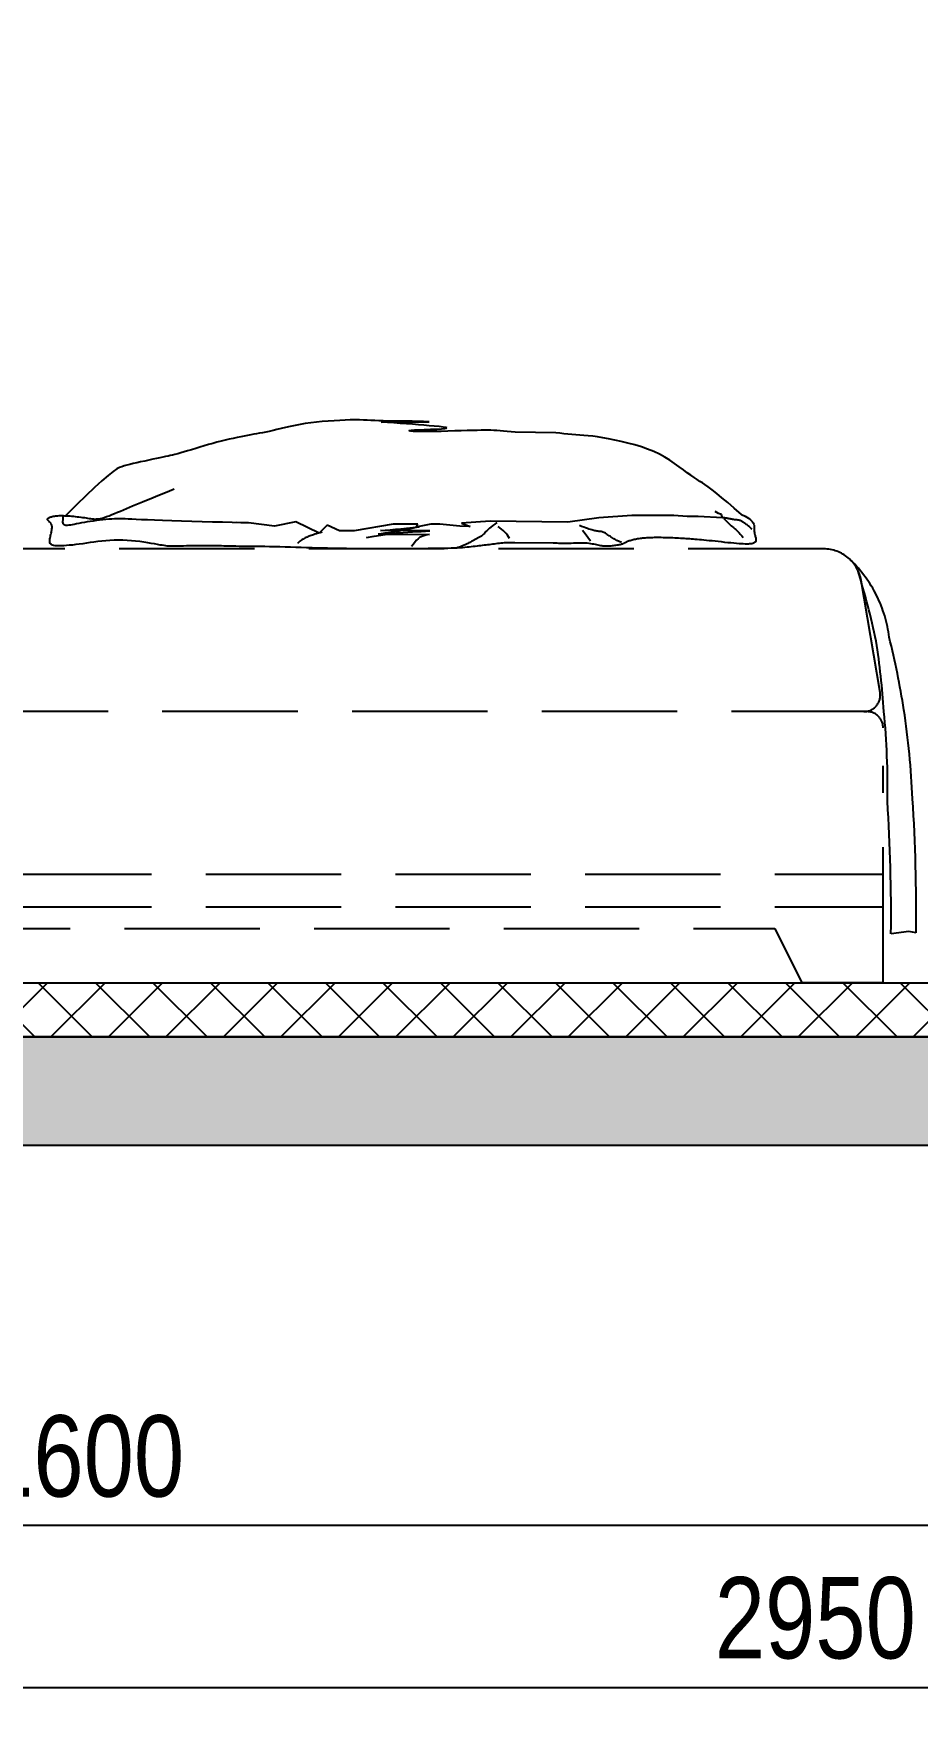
# Model space of a CAD drawing. Extents: x 468514 to 728049, y -74127 to 69080.
# Drawn here: x 694785 to 695601, y -71207 to -69652 of the extents above; entities that cross this region are included whole.
import ezdxf

# ---------------------------------------------------------------- set-up
doc = ezdxf.new("R2010")
doc.units = 0
doc.header["$LTSCALE"] = 500
doc.header["$MEASUREMENT"] = 0
doc.linetypes.add('DASH', pattern=[0.35, 0.25, -0.1])
doc.layers.get('Defpoints').update_dxf_attribs({"color": 229})
for name, color, linetype in [('E 立面墙体', 245, 'Continuous'), ('E 立面家具、洁具', 153, 'Continuous'), ('E 立面标注尺寸', 9, 'Continuous'), ('E 立面装饰完成线', 225, 'Continuous')]:
    doc.layers.add(name, color=color, linetype=linetype)
doc.styles.add('PDC DIM', font='PMingLiU-ExtB.ttf', dxfattribs={"width": 0.85})
doc.dimstyles.new('PDC-A2', dxfattribs={"dimscale": 0, "dimtxt": 2.5, "dimasz": 1, "dimexe": 1, "dimexo": 1, "dimgap": 0.7, "dimtad": 1, "dimdec": 0, "dimtxsty": 'PDC DIM', "dimblk": 'ARCHTICK', "dimcen": 1, "dimdle": 1, "dimclrd": 8, "dimclre": 8, "dimclrt": 9, "dimadec": 0, "dimazin": 0, "dimtfac": 1, "dimtdec": 0, "dimtix": 1, "dimtmove": 2, "dimatfit": 3, "dimldrblk": 'PDC A2 T R', "dimfxl": 10, "dimfxlon": 1, "dimarcsym": 0})

# ---------------------------------------------------------------- blocks, each defined once
blk = doc.blocks.new('1500 2')
at = {"linetype": 'DASH', "lineweight": -2}
for p, q in [((690429.9, -70021.3, 0), (690427, -70021.9, 0)), ((690432.7, -70020.8, 0), (690429.9, -70021.3, 0)), ((690435.3, -70020.4, 0), (690432.7, -70020.8, 0)), ((690437.9, -70019.9, 0), (690435.3, -70020.4, 0)), ((690440.7, -70019.4, 0), (690437.9, -70019.9, 0)), ((690443.8, -70018.8, 0), (690440.7, -70019.4, 0)), ((690447, -70018.1, 0), (690443.8, -70018.8, 0)), ((690450.5, -70017.3, 0), (690447, -70018.1, 0)), ((690454.1, -70016.5, 0), (690450.5, -70017.3, 0)), ((690458, -70015.5, 0), (690454.1, -70016.5, 0)), ((690462.1, -70014.5, 0), (690458, -70015.5, 0)), ((690466.4, -70013.5, 0), (690462.1, -70014.5, 0)), ((690470.8, -70012.6, 0), (690466.4, -70013.5, 0)), ((690475.5, -70011.8, 0), (690470.8, -70012.6, 0)), ((690480.3, -70011, 0), (690475.5, -70011.8, 0)), ((690485.3, -70010.3, 0), (690480.3, -70011, 0)), ((690490.5, -70009.7, 0), (690485.3, -70010.3, 0)), ((690495.9, -70009.1, 0), (690490.5, -70009.7, 0)), ((690501.4, -70008.7, 0), (690495.9, -70009.1, 0)), ((690506.9, -70008.3, 0), (690501.4, -70008.7, 0)), ((690512.2, -70008, 0), (690506.9, -70008.3, 0)), ((690517.1, -70007.8, 0), (690512.2, -70008, 0)), ((690521.7, -70007.6, 0), (690517.1, -70007.8, 0)), ((690526.1, -70007.6, 0), (690521.7, -70007.6, 0)), ((690530.2, -70007.6, 0), (690526.1, -70007.6, 0)), ((690534, -70007.7, 0), (690530.2, -70007.6, 0)), ((690537.4, -70007.8, 0), (690534, -70007.7, 0)), ((690540.9, -70008, 0), (690537.4, -70007.8, 0)), ((690544.5, -70008.2, 0), (690540.9, -70008, 0)), ((690548.2, -70008.4, 0), (690544.5, -70008.2, 0)), ((690552.1, -70008.5, 0), (690548.2, -70008.4, 0)), ((690550.2, -70009.6, 0), (690594.6, -70009.3, 0)), ((690556, -70010, 0), (690550.2, -70009.6, 0)), ((690556.2, -70008.6, 0), (690552.1, -70008.5, 0)), ((690562, -70010.4, 0), (690556, -70010, 0)), ((690560.4, -70008.6, 0), (690556.2, -70008.6, 0)), ((690564.7, -70008.7, 0), (690560.4, -70008.6, 0)), ((690567.9, -70010.8, 0), (690562, -70010.4, 0)), ((690569.3, -70008.7, 0), (690564.7, -70008.7, 0)), ((690573.7, -70011.2, 0), (690567.9, -70010.8, 0)), ((690574, -70008.7, 0), (690569.3, -70008.7, 0)), ((690579.2, -70011.6, 0), (690573.7, -70011.2, 0)), ((690578.8, -70008.8, 0), (690574, -70008.7, 0)), ((690575.9, -70017.5, 0), (690576.6, -70017.3, 0)), ((690576.2, -70017.7, 0), (690575.9, -70017.5, 0)), ((690577.5, -70017.9, 0), (690576.2, -70017.7, 0)), ((690576.6, -70017.3, 0), (690578.3, -70017, 0)), ((690579.7, -70018.1, 0), (690577.5, -70017.9, 0)), ((690578.3, -70017, 0), (690581.1, -70016.8, 0)), ((690583.9, -70008.9, 0), (690578.8, -70008.8, 0)), ((690584.6, -70012, 0), (690579.2, -70011.6, 0)), ((690582.5, -70018.2, 0), (690579.7, -70018.1, 0)), ((690581.1, -70016.8, 0), (690584.9, -70016.6, 0)), ((690585.9, -70018.3, 0), (690582.5, -70018.2, 0)), ((690589.2, -70009.1, 0), (690583.9, -70008.9, 0)), ((690589.7, -70012.4, 0), (690584.6, -70012, 0)), ((690584.9, -70016.6, 0), (690589.8, -70016.4, 0)), ((690589.9, -70018.3, 0), (690585.9, -70018.3, 0)), ((690594.6, -70009.3, 0), (690589.2, -70009.1, 0)), ((690594.6, -70012.9, 0), (690589.7, -70012.4, 0)), ((690589.8, -70016.4, 0), (690595.7, -70016.2, 0)), ((690594.5, -70018.3, 0), (690589.9, -70018.3, 0)), ((690599.7, -70018.2, 0), (690594.5, -70018.3, 0)), ((690599.3, -70013.3, 0), (690594.6, -70012.9, 0)), ((690595.7, -70016.2, 0), (690601.5, -70016, 0)), ((690603.8, -70013.7, 0), (690599.3, -70013.3, 0)), ((690605.5, -70018.1, 0), (690599.7, -70018.2, 0)), ((690601.5, -70016, 0), (690605.9, -70015.7, 0)), ((690607.6, -70014.1, 0), (690603.8, -70013.7, 0)), ((690611.9, -70017.9, 0), (690605.5, -70018.1, 0)), ((690605.9, -70015.7, 0), (690608.9, -70015.5, 0)), ((690609.9, -70014.5, 0), (690607.6, -70014.1, 0)), ((690608.9, -70015.5, 0), (690610.6, -70015.2, 0)), ((690610.9, -70014.8, 0), (690609.9, -70014.5, 0)), ((690610.6, -70015.2, 0), (690610.9, -70014.8, 0)), ((690618.3, -70017.7, 0), (690611.9, -70017.9, 0)), ((690624.2, -70017.5, 0), (690618.3, -70017.7, 0)), ((690629.6, -70017.4, 0), (690624.2, -70017.5, 0)), ((690634.5, -70017.3, 0), (690629.6, -70017.4, 0)), ((690638.8, -70017.2, 0), (690634.5, -70017.3, 0)), ((690642.6, -70017.1, 0), (690638.8, -70017.2, 0)), ((690645.9, -70017.1, 0), (690642.6, -70017.1, 0)), ((690648.7, -70017, 0), (690645.9, -70017.1, 0)), ((690651.3, -70017.1, 0), (690648.7, -70017, 0)), ((690654.1, -70017.2, 0), (690651.3, -70017.1, 0)), ((690657, -70017.3, 0), (690654.1, -70017.2, 0)), ((690660, -70017.5, 0), (690657, -70017.3, 0)), ((690663.2, -70017.8, 0), (690660, -70017.5, 0)), ((690666.6, -70018.1, 0), (690663.2, -70017.8, 0)), ((690670.2, -70018.5, 0), (690666.6, -70018.1, 0)), ((690673.9, -70019, 0), (690670.2, -70018.5, 0)), ((690711.3, -70019.4, 0), (690673.9, -70019, 0)), ((690715.1, -70019.9, 0), (690711.3, -70019.4, 0)), ((690718.8, -70020.3, 0), (690715.1, -70019.9, 0)), ((690722.5, -70020.7, 0), (690718.8, -70020.3, 0)), ((690726.3, -70021, 0), (690722.5, -70020.7, 0)), ((690730, -70021.3, 0), (690726.3, -70021, 0)), ((690733.7, -70021.6, 0), (690730, -70021.3, 0)), ((690737.3, -70021.8, 0), (690733.7, -70021.6, 0)), ((690368.4, -70037.1, 0), (690365.4, -70038, 0)), ((690371.7, -70036.1, 0), (690368.4, -70037.1, 0)), ((690375.3, -70035, 0), (690371.7, -70036.1, 0)), ((690379.2, -70033.8, 0), (690375.3, -70035, 0)), ((690383.1, -70032.6, 0), (690379.2, -70033.8, 0)), ((690387.1, -70031.4, 0), (690383.1, -70032.6, 0)), ((690391, -70030.3, 0), (690387.1, -70031.4, 0)), ((690394.9, -70029.2, 0), (690391, -70030.3, 0)), ((690398.7, -70028.2, 0), (690394.9, -70029.2, 0)), ((690402.6, -70027.2, 0), (690398.7, -70028.2, 0)), ((690406.4, -70026.3, 0), (690402.6, -70027.2, 0)), ((690410.2, -70025.4, 0), (690406.4, -70026.3, 0)), ((690413.9, -70024.6, 0), (690410.2, -70025.4, 0)), ((690417.4, -70023.8, 0), (690413.9, -70024.6, 0)), ((690420.8, -70023.1, 0), (690417.4, -70023.8, 0)), ((690424, -70022.5, 0), (690420.8, -70023.1, 0)), ((690427, -70021.9, 0), (690424, -70022.5, 0)), ((690741.2, -70022.2, 0), (690737.3, -70021.8, 0)), ((690745.4, -70022.6, 0), (690741.2, -70022.2, 0)), ((690749.9, -70023.3, 0), (690745.4, -70022.6, 0)), ((690754.8, -70024.1, 0), (690749.9, -70023.3, 0)), ((690760.1, -70025.1, 0), (690754.8, -70024.1, 0)), ((690765.7, -70026.2, 0), (690760.1, -70025.1, 0)), ((690771.6, -70027.5, 0), (690765.7, -70026.2, 0)), ((690777.9, -70028.9, 0), (690771.6, -70027.5, 0)), ((690784.3, -70030.6, 0), (690777.9, -70028.9, 0)), ((690790.4, -70032.4, 0), (690784.3, -70030.6, 0)), ((690796.1, -70034.5, 0), (690790.4, -70032.4, 0)), ((690801.7, -70036.7, 0), (690796.1, -70034.5, 0)), ((690806.9, -70039.2, 0), (690801.7, -70036.7, 0)), ((690306.4, -70052.6, 0), (690302.9, -70055.1, 0)), ((690308.8, -70051.4, 0), (690306.4, -70052.6, 0)), ((690310.9, -70050.7, 0), (690308.8, -70051.4, 0)), ((690313.1, -70050, 0), (690310.9, -70050.7, 0)), ((690315.7, -70049.4, 0), (690313.1, -70050, 0)), ((690318.5, -70048.6, 0), (690315.7, -70049.4, 0)), ((690321.5, -70047.9, 0), (690318.5, -70048.6, 0)), ((690324.9, -70047.1, 0), (690321.5, -70047.9, 0)), ((690328.4, -70046.3, 0), (690324.9, -70047.1, 0)), ((690332.3, -70045.5, 0), (690328.4, -70046.3, 0)), ((690336.1, -70044.7, 0), (690332.3, -70045.5, 0)), ((690339.7, -70043.9, 0), (690336.1, -70044.7, 0)), ((690343, -70043.2, 0), (690339.7, -70043.9, 0)), ((690346.1, -70042.6, 0), (690343, -70043.2, 0)), ((690348.9, -70042, 0), (690346.1, -70042.6, 0)), ((690351.4, -70041.4, 0), (690348.9, -70042, 0)), ((690353.7, -70040.9, 0), (690351.4, -70041.4, 0)), ((690355.7, -70040.5, 0), (690353.7, -70040.9, 0)), ((690357.7, -70040, 0), (690355.7, -70040.5, 0)), ((690360, -70039.4, 0), (690357.7, -70040, 0)), ((690362.6, -70038.8, 0), (690360, -70039.4, 0)), ((690365.4, -70038, 0), (690362.6, -70038.8, 0)), ((690811.9, -70041.9, 0), (690806.9, -70039.2, 0)), ((690816.6, -70044.8, 0), (690811.9, -70041.9, 0)), ((690821, -70047.8, 0), (690816.6, -70044.8, 0)), ((690825.2, -70050.9, 0), (690821, -70047.8, 0)), ((690829.1, -70053.7, 0), (690825.2, -70050.9, 0)), ((690292.6, -70063.7, 0), (690285.9, -70069.9, 0)), ((690298.3, -70058.8, 0), (690292.6, -70063.7, 0)), ((690302.9, -70055.1, 0), (690298.3, -70058.8, 0)), ((690832.7, -70056.3, 0), (690829.1, -70053.7, 0)), ((690836, -70058.6, 0), (690832.7, -70056.3, 0)), ((690839, -70060.7, 0), (690836, -70058.6, 0)), ((690841.8, -70062.6, 0), (690839, -70060.7, 0)), ((690844.3, -70064.2, 0), (690841.8, -70062.6, 0)), ((690846.6, -70065.6, 0), (690844.3, -70064.2, 0)), ((690849, -70067.1, 0), (690846.6, -70065.6, 0)), ((690852, -70069.3, 0), (690849, -70067.1, 0)), ((690278, -70077.4, 0), (690269.1, -70086, 0)), ((690285.9, -70069.9, 0), (690278, -70077.4, 0)), ((690326.9, -70084.3), (690330.2, -70083)), ((690330.2, -70083), (690333.8, -70081.5)), ((690333.8, -70081.5), (690337.7, -70079.9)), ((690337.7, -70079.9), (690342.2, -70078.1)), ((690342.2, -70078.1), (690347.2, -70076.1)), ((690347.2, -70076.1), (690352.8, -70073.8)), ((690352.8, -70073.8), (690359.2, -70071.2)), ((690855.6, -70072, 0), (690852, -70069.3, 0)), ((690859.8, -70075.4, 0), (690855.6, -70072, 0)), ((690864.6, -70079.3, 0), (690859.8, -70075.4, 0)), ((690870, -70083.8, 0), (690864.6, -70079.3, 0)), ((690876, -70088.9, 0), (690870, -70083.8, 0)), ((690242.5, -70099), (690242.6, -70098.7)), ((690242.5, -70099.4), (690242.5, -70099)), ((690242.6, -70099.7), (690242.5, -70099.4)), ((690242.6, -70098.7), (690242.8, -70098.4)), ((690242.8, -70098.4), (690243.2, -70098.1)), ((690243.2, -70098.1), (690243.6, -70097.8)), ((690243.6, -70097.8), (690244.1, -70097.5)), ((690244.1, -70097.5), (690244.7, -70097.3)), ((690244.7, -70097.3), (690245.4, -70097)), ((690245.4, -70097), (690246.1, -70096.8)), ((690246.1, -70096.8), (690246.9, -70096.6)), ((690246.9, -70096.6), (690247.8, -70096.4)), ((690247.8, -70096.4), (690248.8, -70096.2)), ((690248.8, -70096.2), (690249.8, -70096.1)), ((690249.8, -70096.1), (690250.8, -70095.9)), ((690250.8, -70095.9), (690251.9, -70095.9)), ((690251.9, -70095.9), (690253.1, -70095.8)), ((690253.1, -70095.8), (690254.3, -70095.8)), ((690254.3, -70095.8), (690255.6, -70095.8)), ((690255.6, -70095.8), (690256.9, -70095.8)), ((690256.8, -70098.6, 0), (690256.9, -70097.3, 0)), ((690256.8, -70099.8, 0), (690256.8, -70098.6, 0)), ((690256.9, -70097.3, 0), (690256.9, -70095.8, 0)), ((690256.9, -70095.8), (690258.3, -70095.9)), ((690258.3, -70095.9), (690259.8, -70095.9)), ((690269.1, -70086, 0), (690259.1, -70095.9, 0)), ((690259.8, -70095.9), (690261.3, -70096)), ((690261.3, -70096), (690263, -70096.1)), ((690263, -70096.1), (690264.6, -70096.3)), ((690264.6, -70096.3), (690266.3, -70096.4)), ((690266.3, -70096.4), (690268.1, -70096.6)), ((690268.1, -70096.6), (690269.8, -70096.8)), ((690269.8, -70096.8), (690271.5, -70097)), ((690271.5, -70097), (690273.2, -70097.2)), ((690273.2, -70097.2), (690274.9, -70097.4)), ((690274.9, -70097.4), (690276.5, -70097.6)), ((690276.5, -70097.6), (690278, -70097.9)), ((690278, -70097.9), (690279.5, -70098.1)), ((690279.5, -70098.1), (690280.8, -70098.4)), ((690280.8, -70098.4), (690282.2, -70098.6)), ((690282.2, -70098.6), (690283.5, -70098.8)), ((690283.5, -70098.8), (690284.8, -70098.9)), ((690284.8, -70098.9), (690286.2, -70099)), ((690286.2, -70099), (690287.7, -70098.9)), ((690287.7, -70098.9), (690289.3, -70098.8)), ((690289.3, -70098.8), (690291, -70098.5)), ((690291, -70098.5), (690292.8, -70098.1)), ((690292.8, -70098.1), (690294.8, -70097.5)), ((690294.8, -70097.5), (690297, -70096.7)), ((690299, -70099.2, 0), (690296.3, -70099.4, 0)), ((690297, -70096.7), (690299.4, -70095.9)), ((690301.7, -70099, 0), (690299, -70099.2, 0)), ((690299.4, -70095.9), (690301.8, -70094.9)), ((690304.2, -70098.9, 0), (690301.7, -70099, 0)), ((690301.8, -70094.9), (690304.4, -70093.9)), ((690306.6, -70098.8, 0), (690304.2, -70098.9, 0)), ((690304.4, -70093.9), (690307.1, -70092.7)), ((690308.9, -70098.8, 0), (690306.6, -70098.8, 0)), ((690307.1, -70092.7), (690309.8, -70091.6)), ((690311.4, -70098.8, 0), (690308.9, -70098.8, 0)), ((690309.8, -70091.6), (690312.6, -70090.4)), ((690314, -70098.9, 0), (690311.4, -70098.8, 0)), ((690312.6, -70090.4), (690315.4, -70089.2)), ((690317, -70099, 0), (690314, -70098.9, 0)), ((690315.4, -70089.2), (690318.2, -70087.9)), ((690320.4, -70099.2, 0), (690317, -70099, 0)), ((690318.2, -70087.9), (690321, -70086.8)), ((690324.4, -70099.4, 0), (690320.4, -70099.2, 0)), ((690321, -70086.8), (690323.9, -70085.6)), ((690323.9, -70085.6), (690326.9, -70084.3)), ((690329.2, -70099.6, 0), (690324.4, -70099.4, 0)), ((690751, -70097.7), (690722.4, -70101.8)), ((690781.6, -70095.7), (690751, -70097.7)), ((690802, -70095.7), (690781.6, -70095.7)), ((690820.4, -70095.7), (690802, -70095.7)), ((690832.6, -70096.7), (690820.4, -70095.7)), ((690842.8, -70096.7), (690832.6, -70096.7)), ((690865.3, -70097.7), (690842.8, -70096.7)), ((690861.4, -70094), (690858.5, -70091.9)), ((690864.3, -70094.8), (690861.4, -70094)), ((690865.3, -70097.7), (690864.3, -70094.8)), ((690866.1, -70097.8, 0), (690865.3, -70097.7, 0)), ((690867, -70097.9, 0), (690866.1, -70097.8, 0)), ((690866.3, -70098.4, 0), (690868, -70100.1, 0)), ((690867.7, -70098, 0), (690867, -70097.9, 0)), ((690868.5, -70098.1, 0), (690867.7, -70098, 0)), ((690869.1, -70098.2, 0), (690868.5, -70098.1, 0)), ((690869.8, -70098.4, 0), (690869.1, -70098.2, 0)), ((690870.4, -70098.5, 0), (690869.8, -70098.4, 0)), ((690871, -70098.7, 0), (690870.4, -70098.5, 0)), ((690871.6, -70098.8, 0), (690871, -70098.7, 0)), ((690872.2, -70098.9, 0), (690871.6, -70098.8, 0)), ((690872.9, -70099.1, 0), (690872.2, -70098.9, 0)), ((690873.7, -70099.2, 0), (690872.9, -70099.1, 0)), ((690874.5, -70099.3, 0), (690873.7, -70099.2, 0)), ((690875.4, -70099.5, 0), (690874.5, -70099.3, 0)), ((690882.7, -70094.7, 0), (690876, -70088.9, 0)), ((690882.7, -70094.7), (690886.2, -70096.4)), ((690886.2, -70096.4), (690889, -70098.1)), ((690889, -70098.1), (690891, -70099.7)), ((690242.8, -70100), (690242.6, -70099.7)), ((690243, -70100.3), (690242.8, -70100)), ((690243.3, -70100.6), (690243, -70100.3)), ((690243.6, -70100.9), (690243.3, -70100.6)), ((690244, -70101.3), (690243.6, -70100.9)), ((690244.3, -70101.6), (690244, -70101.3)), ((690244.7, -70102), (690244.3, -70101.6)), ((690245, -70102.3), (690244.7, -70102)), ((690245.4, -70102.7), (690245, -70102.3)), ((690245.1, -70115.2), (690245.3, -70114.2)), ((690245.3, -70114.2), (690245.6, -70113.1)), ((690245.7, -70103.1), (690245.4, -70102.7)), ((690245.6, -70113.1), (690245.8, -70112.1)), ((690246, -70103.6), (690245.7, -70103.1)), ((690245.8, -70112.1), (690246.1, -70111)), ((690246.2, -70104), (690246, -70103.6)), ((690246.1, -70111), (690246.3, -70110)), ((690246.4, -70104.6), (690246.2, -70104)), ((690246.3, -70110), (690246.5, -70109)), ((690246.6, -70105.1), (690246.4, -70104.6)), ((690246.5, -70109), (690246.6, -70108.1)), ((690246.7, -70105.8), (690246.6, -70105.1)), ((690246.6, -70108.1), (690246.7, -70107.2)), ((690246.7, -70106.5), (690246.7, -70105.8)), ((690246.7, -70107.2), (690246.7, -70106.5)), ((690256.7, -70100.9, 0), (690256.8, -70099.8, 0)), ((690256.7, -70101.9, 0), (690256.7, -70100.9, 0)), ((690256.8, -70102.7, 0), (690256.7, -70101.9, 0)), ((690257, -70103.4, 0), (690256.8, -70102.7, 0)), ((690257.4, -70104, 0), (690257, -70103.4, 0)), ((690257.9, -70104.4, 0), (690257.4, -70104, 0)), ((690258.6, -70104.7, 0), (690257.9, -70104.4, 0)), ((690259.5, -70104.8, 0), (690258.6, -70104.7, 0)), ((690260.7, -70104.8, 0), (690259.5, -70104.8, 0)), ((690262, -70104.7, 0), (690260.7, -70104.8, 0)), ((690263.6, -70104.5, 0), (690262, -70104.7, 0)), ((690265.3, -70104.2, 0), (690263.6, -70104.5, 0)), ((690267.2, -70103.9, 0), (690265.3, -70104.2, 0)), ((690269.3, -70103.5, 0), (690267.2, -70103.9, 0)), ((690271.5, -70103, 0), (690269.3, -70103.5, 0)), ((690273.9, -70102.6, 0), (690271.5, -70103, 0)), ((690276.5, -70102.1, 0), (690273.9, -70102.6, 0)), ((690279.1, -70101.6, 0), (690276.5, -70102.1, 0)), ((690281.9, -70101.2, 0), (690279.1, -70101.6, 0)), ((690284.7, -70100.8, 0), (690281.9, -70101.2, 0)), ((690287.6, -70100.4, 0), (690284.7, -70100.8, 0)), ((690290.5, -70100, 0), (690287.6, -70100.4, 0)), ((690293.4, -70099.7, 0), (690290.5, -70100, 0)), ((690296.3, -70099.4, 0), (690293.4, -70099.7, 0)), ((690334.7, -70099.8, 0), (690329.2, -70099.6, 0)), ((690341.2, -70100.1, 0), (690334.7, -70099.8, 0)), ((690348.7, -70100.3, 0), (690341.2, -70100.1, 0)), ((690357.1, -70100.6, 0), (690348.7, -70100.3, 0)), ((690366.1, -70100.9, 0), (690357.1, -70100.6, 0)), ((690375.5, -70101.1, 0), (690366.1, -70100.9, 0)), ((690385.1, -70101.4, 0), (690375.5, -70101.1, 0)), ((690394.6, -70101.7, 0), (690385.1, -70101.4, 0)), ((690403.9, -70101.9, 0), (690394.6, -70101.7, 0)), ((690412.7, -70102.2, 0), (690403.9, -70101.9, 0)), ((690420.8, -70102.4, 0), (690412.7, -70102.2, 0)), ((690428, -70102.6), (690417, -70102.3)), ((690428, -70102.6, 0), (690420.8, -70102.4, 0)), ((690452, -70105.6), (690428, -70102.6)), ((690471.6, -70101.5), (690452, -70105.6)), ((690493, -70111.9), (690471.6, -70101.5)), ((690483.9, -70114.9, 0), (690482.9, -70115.2, 0)), ((690484.8, -70114.5, 0), (690483.9, -70114.9, 0)), ((690485.8, -70114.1, 0), (690484.8, -70114.5, 0)), ((690486.8, -70113.8, 0), (690485.8, -70114.1, 0)), ((690488, -70113.4, 0), (690486.8, -70113.8, 0)), ((690489.2, -70113, 0), (690488, -70113.4, 0)), ((690490.6, -70112.6, 0), (690489.2, -70113, 0)), ((690492.2, -70112.1, 0), (690490.6, -70112.6, 0)), ((690493.9, -70111.6, 0), (690492.2, -70112.1, 0)), ((690500.5, -70104.6), (690493, -70111.9)), ((690495.9, -70111, 0), (690493.9, -70111.6, 0)), ((690511.9, -70109.8), (690500.5, -70104.6)), ((690525.3, -70109.8), (690511.9, -70109.8)), ((690561.5, -70103.6), (690525.3, -70109.8)), ((690536.6, -70116.1, 0), (690543.7, -70114.8, 0)), ((690543.7, -70114.8, 0), (690550.1, -70113.8, 0)), ((690550.4, -70112.5, 0), (690547.5, -70112.9, 0)), ((690547.5, -70112.9, 0), (690594.9, -70113.2, 0)), ((690549.6, -70109.5, 0), (690554.1, -70109.2, 0)), ((690595.3, -70109.8, 0), (690549.6, -70109.5, 0)), ((690550.1, -70113.8, 0), (690555.9, -70113, 0)), ((690553.7, -70112.1, 0), (690550.4, -70112.5, 0)), ((690557.2, -70111.6, 0), (690553.7, -70112.1, 0)), ((690554.1, -70109.2, 0), (690558.7, -70108.8, 0)), ((690555.9, -70113, 0), (690561.2, -70112.3, 0)), ((690561.1, -70111.1, 0), (690557.2, -70111.6, 0)), ((690558.7, -70108.8, 0), (690563.5, -70108.4, 0)), ((690565.3, -70110.4, 0), (690561.1, -70111.1, 0)), ((690561.2, -70112.3, 0), (690566.1, -70111.8, 0)), ((690572.8, -70103.6), (690561.5, -70103.6)), ((690563.5, -70108.4, 0), (690568.5, -70108, 0)), ((690569.8, -70109.6, 0), (690565.3, -70110.4, 0)), ((690566.1, -70111.8, 0), (690570.7, -70111.3, 0)), ((690568.5, -70108, 0), (690573.8, -70107.4, 0)), ((690574.7, -70108.6, 0), (690569.8, -70109.6, 0)), ((690570.7, -70111.3, 0), (690575, -70111, 0)), ((690584.2, -70103.6), (690572.8, -70103.6)), ((690573.8, -70107.4, 0), (690579.4, -70106.8, 0)), ((690579.8, -70107.5, 0), (690574.7, -70108.6, 0)), ((690575, -70111, 0), (690579.1, -70110.7, 0)), ((690579.1, -70110.7, 0), (690583.1, -70110.5, 0)), ((690579.4, -70106.8, 0), (690585.3, -70106.1, 0)), ((690585.3, -70106.1, 0), (690579.8, -70107.5, 0)), ((690596.1, -70103.6), (690582.3, -70106.5)), ((690582.3, -70106.5), (690584.2, -70103.6)), ((690583.1, -70110.5, 0), (690587.1, -70110.3, 0)), ((690587.1, -70110.3, 0), (690591.2, -70110.1, 0)), ((690588.8, -70114.6, 0), (690587.2, -70115.3, 0)), ((690590.6, -70114.1, 0), (690588.8, -70114.6, 0)), ((690592.6, -70113.6, 0), (690590.6, -70114.1, 0)), ((690591.2, -70110.1, 0), (690595.3, -70109.8, 0)), ((690594.9, -70113.2, 0), (690592.6, -70113.6, 0)), ((690604.4, -70103.6), (690596.1, -70103.6)), ((690623, -70105.6), (690604.4, -70103.6)), ((690632.5, -70105.9), (690623, -70105.6)), ((690650.9, -70100.8), (690624.4, -70102.8)), ((690624.4, -70102.8), (690632.5, -70105.9)), ((690642.9, -70114.7, 0), (690642.3, -70115.1, 0)), ((690643.5, -70114.2, 0), (690642.9, -70114.7, 0)), ((690644.2, -70113.6, 0), (690643.5, -70114.2, 0)), ((690644.8, -70113, 0), (690644.2, -70113.6, 0)), ((690645.5, -70112.3, 0), (690644.8, -70113, 0)), ((690646.1, -70111.5, 0), (690645.5, -70112.3, 0)), ((690646.9, -70110.6, 0), (690646.1, -70111.5, 0)), ((690647.8, -70109.7, 0), (690646.9, -70110.6, 0)), ((690648.9, -70108.7, 0), (690647.8, -70109.7, 0)), ((690650.2, -70107.5, 0), (690648.9, -70108.7, 0)), ((690651.6, -70106.3, 0), (690650.2, -70107.5, 0)), ((690722.4, -70101.8), (690650.9, -70100.8)), ((690653.2, -70105, 0), (690651.6, -70106.3, 0)), ((690655, -70103.6, 0), (690653.2, -70105, 0)), ((690656.9, -70102.1, 0), (690655, -70103.6, 0)), ((690659.9, -70107, 0), (690658.2, -70105.8, 0)), ((690661.4, -70108.3, 0), (690659.9, -70107, 0)), ((690662.9, -70109.6, 0), (690661.4, -70108.3, 0)), ((690664.3, -70111, 0), (690662.9, -70109.6, 0)), ((690665.6, -70112.4, 0), (690664.3, -70111, 0)), ((690666.7, -70113.8, 0), (690665.6, -70112.4, 0)), ((690667.8, -70115.3, 0), (690666.7, -70113.8, 0)), ((690735.2, -70105.8, 0), (690733.1, -70105, 0)), ((690737.1, -70106.5, 0), (690735.2, -70105.8, 0)), ((690738.4, -70112.7), (690736, -70109.5)), ((690738.9, -70107.1, 0), (690737.1, -70106.5, 0)), ((690743.4, -70119.3), (690738.4, -70112.7)), ((690740.5, -70107.7, 0), (690738.9, -70107.1, 0)), ((690742, -70108.2, 0), (690740.5, -70107.7, 0)), ((690743.4, -70108.6, 0), (690742, -70108.2, 0)), ((690744.6, -70109, 0), (690743.4, -70108.6, 0)), ((690745.6, -70109.3, 0), (690744.6, -70109, 0)), ((690746.6, -70109.5, 0), (690745.6, -70109.3, 0)), ((690747.5, -70109.7, 0), (690746.6, -70109.5, 0)), ((690748.4, -70109.9, 0), (690747.5, -70109.7, 0)), ((690749.3, -70110.1, 0), (690748.4, -70109.9, 0)), ((690750.1, -70110.2, 0), (690749.3, -70110.1, 0)), ((690751, -70110.3, 0), (690750.1, -70110.2, 0)), ((690751.8, -70110.4, 0), (690751, -70110.3, 0)), ((690752.5, -70110.5, 0), (690751.8, -70110.4, 0)), ((690753.3, -70110.6, 0), (690752.5, -70110.5, 0)), ((690754.1, -70110.7, 0), (690753.3, -70110.6, 0)), ((690754.9, -70111, 0), (690754.1, -70110.7, 0)), ((690755.7, -70111.3, 0), (690754.9, -70111, 0)), ((690756.5, -70111.6, 0), (690755.7, -70111.3, 0)), ((690757.3, -70112.1, 0), (690756.5, -70111.6, 0)), ((690758.1, -70112.6, 0), (690757.3, -70112.1, 0)), ((690758.9, -70113.1, 0), (690758.1, -70112.6, 0)), ((690759.7, -70113.7, 0), (690758.9, -70113.1, 0)), ((690760.5, -70114.3, 0), (690759.7, -70113.7, 0)), ((690761.4, -70114.9, 0), (690760.5, -70114.3, 0)), ((690762.2, -70115.5, 0), (690761.4, -70114.9, 0)), ((690868, -70100.1, 0), (690869.5, -70101.6, 0)), ((690869.5, -70101.6, 0), (690870.9, -70103, 0)), ((690870.9, -70103, 0), (690872.2, -70104.2, 0)), ((690872.2, -70104.2, 0), (690873.3, -70105.2, 0)), ((690873.3, -70105.2, 0), (690874.3, -70106.1, 0)), ((690874.3, -70106.1, 0), (690875.2, -70106.8, 0)), ((690875.2, -70106.8, 0), (690875.9, -70107.4, 0)), ((690876.3, -70099.6, 0), (690875.4, -70099.5, 0)), ((690875.9, -70107.4, 0), (690876.6, -70108, 0)), ((690877.3, -70099.7, 0), (690876.3, -70099.6, 0)), ((690876.6, -70108, 0), (690877.4, -70108.7, 0)), ((690878.3, -70099.8, 0), (690877.3, -70099.7, 0)), ((690877.4, -70108.7, 0), (690878.3, -70109.6, 0)), ((690879.2, -70099.9, 0), (690878.3, -70099.8, 0)), ((690878.3, -70109.6, 0), (690879.3, -70110.6, 0)), ((690880.1, -70100.1, 0), (690879.2, -70099.9, 0)), ((690879.3, -70110.6, 0), (690880.4, -70111.7, 0)), ((690880.8, -70100.2, 0), (690880.1, -70100.1, 0)), ((690880.4, -70111.7, 0), (690881.6, -70113, 0)), ((690881.5, -70100.4, 0), (690880.8, -70100.2, 0)), ((690882.1, -70100.6, 0), (690881.5, -70100.4, 0)), ((690881.6, -70113, 0), (690882.9, -70114.4, 0)), ((690882.6, -70100.9, 0), (690882.1, -70100.6, 0)), ((690883.1, -70101.1, 0), (690882.6, -70100.9, 0)), ((690882.9, -70114.4, 0), (690884.3, -70116, 0)), ((690883.5, -70101.4, 0), (690883.1, -70101.1, 0)), ((690883.9, -70101.7, 0), (690883.5, -70101.4, 0)), ((690884.4, -70102, 0), (690883.9, -70101.7, 0)), ((690884.9, -70102.3, 0), (690884.4, -70102, 0)), ((690885.4, -70102.7, 0), (690884.9, -70102.3, 0)), ((690886, -70103.1, 0), (690885.4, -70102.7, 0)), ((690886.5, -70103.5, 0), (690886, -70103.1, 0)), ((690887.1, -70104, 0), (690886.5, -70103.5, 0)), ((690887.8, -70104.4, 0), (690887.1, -70104, 0)), ((690888.4, -70104.9, 0), (690887.8, -70104.4, 0)), ((690889, -70105.4, 0), (690888.4, -70104.9, 0)), ((690889.7, -70105.9, 0), (690889, -70105.4, 0)), ((690890.4, -70106.5, 0), (690889.7, -70105.9, 0)), ((690891, -70107.1, 0), (690890.4, -70106.5, 0)), ((690891, -70099.7), (690892.5, -70101.1)), ((690891.7, -70107.6, 0), (690891, -70107.1, 0)), ((690892.5, -70108.2, 0), (690891.7, -70107.6, 0)), ((690892.5, -70101.1), (690893.5, -70102.5)), ((690893.5, -70102.5), (690894.1, -70103.8)), ((690894.1, -70103.8), (690894.3, -70105)), ((690894.3, -70105), (690894.4, -70106.2)), ((690894.4, -70107.3), (690894.3, -70108.4)), ((690894.3, -70108.4), (690894.3, -70109.5)), ((690894.3, -70109.5), (690894.4, -70110.5)), ((690894.4, -70106.2), (690894.4, -70107.3)), ((690894.4, -70110.5), (690894.6, -70111.5)), ((690894.6, -70111.5), (690894.7, -70112.4)), ((690894.7, -70112.4), (690895, -70113.4)), ((690895, -70113.4), (690895.2, -70114.2)), ((690895.2, -70114.2), (690895.4, -70115.1)), ((690958.5, -70126.5), (689568.3, -70126.5)), ((690244.5, -70119.1), (690244.6, -70118.2)), ((690244.5, -70119.9), (690244.5, -70119.1)), ((690244.7, -70120.7), (690244.5, -70119.9)), ((690244.6, -70118.2), (690244.7, -70117.3)), ((690244.7, -70117.3), (690244.9, -70116.3)), ((690245, -70121.4), (690244.7, -70120.7)), ((690244.9, -70116.3), (690245.1, -70115.2)), ((690245.5, -70122), (690245, -70121.4)), ((690246.1, -70122.5), (690245.5, -70122)), ((690247, -70123), (690246.1, -70122.5)), ((690248.1, -70123.3), (690247, -70123)), ((690249.4, -70123.6), (690248.1, -70123.3)), ((690251.1, -70123.7), (690249.4, -70123.6)), ((690252.9, -70123.8), (690251.1, -70123.7)), ((690255, -70123.7), (690252.9, -70123.8)), ((690257.4, -70123.6), (690255, -70123.7)), ((690259.9, -70123.5), (690257.4, -70123.6)), ((690262.6, -70123.2), (690259.9, -70123.5)), ((690265.5, -70122.9), (690262.6, -70123.2)), ((690268.5, -70122.5), (690265.5, -70122.9)), ((690271.7, -70122.1), (690268.5, -70122.5)), ((690275, -70121.7), (690271.7, -70122.1)), ((690278.3, -70121.2), (690275, -70121.7)), ((690281.8, -70120.7), (690278.3, -70121.2)), ((690285.3, -70120.3), (690281.8, -70120.7)), ((690288.9, -70119.8), (690285.3, -70120.3)), ((690292.6, -70119.4), (690288.9, -70119.8)), ((690296.3, -70119), (690292.6, -70119.4)), ((690300.1, -70118.7), (690296.3, -70119)), ((690304, -70118.5), (690300.1, -70118.7)), ((690307.9, -70118.4), (690304, -70118.5)), ((690311.9, -70118.5), (690307.9, -70118.4)), ((690315.9, -70118.6), (690311.9, -70118.5)), ((690319.9, -70118.9), (690315.9, -70118.6)), ((690323.8, -70119.3), (690319.9, -70118.9)), ((690327.7, -70119.8), (690323.8, -70119.3)), ((690331.4, -70120.3), (690327.7, -70119.8)), ((690334.9, -70120.8), (690331.4, -70120.3)), ((690338.2, -70121.4), (690334.9, -70120.8)), ((690341.3, -70121.9), (690338.2, -70121.4)), ((690344, -70122.4), (690341.3, -70121.9)), ((690346.4, -70122.9), (690344, -70122.4)), ((690348.4, -70123.2), (690346.4, -70122.9)), ((690350.1, -70123.5), (690348.4, -70123.2)), ((690351.5, -70123.8), (690350.1, -70123.5)), ((690352.8, -70123.9), (690351.5, -70123.8)), ((690354, -70124), (690352.8, -70123.9)), ((690355.1, -70124.1), (690354, -70124)), ((690356.3, -70124.1), (690355.1, -70124.1)), ((690357.6, -70124.1), (690356.3, -70124.1)), ((690359.1, -70124.1), (690357.6, -70124.1)), ((690360.9, -70124.1), (690359.1, -70124.1)), ((690363, -70124), (690360.9, -70124.1)), ((690365.4, -70124), (690363, -70124)), ((690368, -70123.9), (690365.4, -70124)), ((690370.8, -70123.8), (690368, -70123.9)), ((690373.8, -70123.8), (690370.8, -70123.8)), ((690376.8, -70123.7), (690373.8, -70123.8)), ((690379.8, -70123.6), (690376.8, -70123.7)), ((690382.9, -70123.6), (690379.8, -70123.6)), ((690385.8, -70123.6), (690382.9, -70123.6)), ((690388.6, -70123.6), (690385.8, -70123.6)), ((690391.2, -70123.6), (690388.6, -70123.6)), ((690393.7, -70123.6), (690391.2, -70123.6)), ((690396, -70123.6), (690393.7, -70123.6)), ((690398.3, -70123.7), (690396, -70123.6)), ((690400.6, -70123.8), (690398.3, -70123.7)), ((690402.9, -70123.8), (690400.6, -70123.8)), ((690405.2, -70123.9), (690402.9, -70123.8)), ((690407.7, -70124), (690405.2, -70123.9)), ((690410.3, -70124), (690407.7, -70124)), ((690413.1, -70124.1), (690410.3, -70124)), ((690416.1, -70124.1), (690413.1, -70124.1)), ((690419.4, -70124.2), (690416.1, -70124.1)), ((690422.8, -70124.2), (690419.4, -70124.2)), ((690426.5, -70124.2), (690422.8, -70124.2)), ((690430.3, -70124.3), (690426.5, -70124.2)), ((690434.4, -70124.3), (690430.3, -70124.3)), ((690438.6, -70124.4), (690434.4, -70124.3)), ((690442.9, -70124.4), (690438.6, -70124.4)), ((690447.4, -70124.5), (690442.9, -70124.4)), ((690452, -70124.6), (690447.4, -70124.5)), ((690456.8, -70124.7), (690452, -70124.6)), ((690461.6, -70124.8), (690456.8, -70124.7)), ((690466.6, -70125), (690461.6, -70124.8)), ((690471.5, -70125.1), (690466.6, -70125)), ((690476.5, -70125.3), (690471.5, -70125.1)), ((690474.2, -70120.4, 0), (690473.2, -70121.4, 0)), ((690475.2, -70119.5, 0), (690474.2, -70120.4, 0)), ((690476.2, -70118.8, 0), (690475.2, -70119.5, 0)), ((690477.2, -70118.1, 0), (690476.2, -70118.8, 0)), ((690481.5, -70125.4), (690476.5, -70125.3)), ((690478.2, -70117.5, 0), (690477.2, -70118.1, 0)), ((690479.2, -70116.9, 0), (690478.2, -70117.5, 0)), ((690480.1, -70116.4, 0), (690479.2, -70116.9, 0)), ((690481.1, -70116, 0), (690480.1, -70116.4, 0)), ((690482, -70115.6, 0), (690481.1, -70116, 0)), ((690486.5, -70125.6), (690481.5, -70125.4)), ((690482.9, -70115.2, 0), (690482, -70115.6, 0)), ((690491.3, -70125.7), (690486.5, -70125.6)), ((690496.2, -70125.8), (690491.3, -70125.7)), ((690500.9, -70125.9), (690496.2, -70125.8)), ((690505.4, -70126), (690500.9, -70125.9)), ((690509.9, -70126.1), (690505.4, -70126)), ((690514.2, -70126.2), (690509.9, -70126.1)), ((690518.3, -70126.2), (690514.2, -70126.2)), ((690580, -70122, 0), (690578.4, -70124.2, 0)), ((690581.5, -70120, 0), (690580, -70122, 0)), ((690582.9, -70118.4, 0), (690581.5, -70120, 0)), ((690584.3, -70117.1, 0), (690582.9, -70118.4, 0)), ((690585.7, -70116.1, 0), (690584.3, -70117.1, 0)), ((690587.2, -70115.3, 0), (690585.7, -70116.1, 0)), ((690597.7, -70126.2), (690593.7, -70126.2)), ((690601.5, -70126.2), (690597.7, -70126.2)), ((690605.1, -70126.2), (690601.5, -70126.2)), ((690608.6, -70126.1), (690605.1, -70126.2)), ((690611.8, -70126), (690608.6, -70126.1)), ((690614.9, -70125.9), (690611.8, -70126)), ((690617.7, -70125.8), (690614.9, -70125.9)), ((690620.4, -70125.7), (690617.7, -70125.8)), ((690621, -70125.3, 0), (690619.4, -70125.8, 0)), ((690622.9, -70125.6), (690620.4, -70125.7)), ((690622.5, -70124.8, 0), (690621, -70125.3, 0)), ((690624, -70124.2, 0), (690622.5, -70124.8, 0)), ((690625.3, -70125.4), (690622.9, -70125.6)), ((690625.3, -70123.7, 0), (690624, -70124.2, 0)), ((690626.7, -70123.2, 0), (690625.3, -70123.7, 0)), ((690627.5, -70125.2), (690625.3, -70125.4)), ((690627.9, -70122.6, 0), (690626.7, -70123.2, 0)), ((690629.5, -70125), (690627.5, -70125.2)), ((690629.1, -70122.1, 0), (690627.9, -70122.6, 0)), ((690630.2, -70121.5, 0), (690629.1, -70122.1, 0)), ((690631.5, -70124.8), (690629.5, -70125)), ((690631.2, -70121, 0), (690630.2, -70121.5, 0)), ((690632.2, -70120.5, 0), (690631.2, -70121, 0)), ((690633.4, -70124.6), (690631.5, -70124.8)), ((690633.1, -70120, 0), (690632.2, -70120.5, 0)), ((690633.9, -70119.5, 0), (690633.1, -70120, 0)), ((690635.2, -70124.4), (690633.4, -70124.6)), ((690634.7, -70119.1, 0), (690633.9, -70119.5, 0)), ((690635.4, -70118.7, 0), (690634.7, -70119.1, 0)), ((690637, -70124.2), (690635.2, -70124.4)), ((690636, -70118.4, 0), (690635.4, -70118.7, 0)), ((690636.5, -70118, 0), (690636, -70118.4, 0)), ((690637, -70117.7, 0), (690636.5, -70118, 0)), ((690637.6, -70117.4, 0), (690637, -70117.7, 0)), ((690638.7, -70124), (690637, -70124.2)), ((690638.1, -70117.2, 0), (690637.6, -70117.4, 0)), ((690638.7, -70116.9, 0), (690638.1, -70117.2, 0)), ((690639.2, -70116.6, 0), (690638.7, -70116.9, 0)), ((690640.4, -70123.8), (690638.7, -70124)), ((690639.8, -70116.3, 0), (690639.2, -70116.6, 0)), ((690640.4, -70116.1, 0), (690639.8, -70116.3, 0)), ((690641, -70115.8, 0), (690640.4, -70116.1, 0)), ((690642, -70123.6), (690640.4, -70123.8)), ((690641.6, -70115.5, 0), (690641, -70115.8, 0)), ((690642.3, -70115.1, 0), (690641.6, -70115.5, 0)), ((690643.6, -70123.4), (690642, -70123.6)), ((690645.2, -70123.2), (690643.6, -70123.4)), ((690646.8, -70123), (690645.2, -70123.2)), ((690648.4, -70122.8), (690646.8, -70123)), ((690649.9, -70122.6), (690648.4, -70122.8)), ((690651.4, -70122.4), (690649.9, -70122.6)), ((690653, -70122.2), (690651.4, -70122.4)), ((690654.5, -70122), (690653, -70122.2)), ((690656, -70121.8), (690654.5, -70122)), ((690657.6, -70121.6), (690656, -70121.8)), ((690659.1, -70121.4), (690657.6, -70121.6)), ((690660.7, -70121.3), (690659.1, -70121.4)), ((690662.2, -70121.1), (690660.7, -70121.3)), ((690663.8, -70121), (690662.2, -70121.1)), ((690665.4, -70120.9), (690663.8, -70121)), ((690667, -70120.9), (690665.4, -70120.9)), ((690668.6, -70120.8), (690667, -70120.9)), ((690668.8, -70116.8, 0), (690667.8, -70115.3, 0)), ((690670.3, -70120.9), (690668.6, -70120.8)), ((690671.9, -70120.9), (690670.3, -70120.9)), ((690673.6, -70121), (690671.9, -70120.9)), ((690709, -70121.1), (690673.6, -70121)), ((690710.8, -70121.2), (690709, -70121.1)), ((690712.5, -70121.3), (690710.8, -70121.2)), ((690714.3, -70121.4), (690712.5, -70121.3)), ((690716.1, -70121.4), (690714.3, -70121.4)), ((690718, -70121.5), (690716.1, -70121.4)), ((690719.9, -70121.5), (690718, -70121.5)), ((690721.8, -70121.5), (690719.9, -70121.5)), ((690723.7, -70121.5), (690721.8, -70121.5)), ((690725.6, -70121.4), (690723.7, -70121.5)), ((690727.6, -70121.3), (690725.6, -70121.4)), ((690729.5, -70121.2), (690727.6, -70121.3)), ((690731.4, -70121.2), (690729.5, -70121.2)), ((690733.3, -70121.1), (690731.4, -70121.2)), ((690735.2, -70121.1), (690733.3, -70121.1)), ((690737, -70121.1), (690735.2, -70121.1)), ((690738.7, -70121.2), (690737, -70121.1)), ((690740.4, -70121.3), (690738.7, -70121.2)), ((690742.1, -70121.5), (690740.4, -70121.3)), ((690743.7, -70121.7), (690742.1, -70121.5)), ((690745.2, -70122), (690743.7, -70121.7)), ((690746.6, -70122.2), (690745.2, -70122)), ((690748, -70122.5), (690746.6, -70122.2)), ((690749.3, -70122.8), (690748, -70122.5)), ((690750.6, -70123.1), (690749.3, -70122.8)), ((690751.8, -70123.3), (690750.6, -70123.1)), ((690752.9, -70123.6), (690751.8, -70123.3)), ((690753.9, -70123.7), (690752.9, -70123.6)), ((690754.9, -70123.9), (690753.9, -70123.7)), ((690755.8, -70124), (690754.9, -70123.9)), ((690756.7, -70124.1), (690755.8, -70124)), ((690757.6, -70124.1), (690756.7, -70124.1)), ((690758.5, -70124.1), (690757.6, -70124.1)), ((690759.4, -70124.1), (690758.5, -70124.1)), ((690760.3, -70124.1), (690759.4, -70124.1)), ((690761.2, -70124), (690760.3, -70124.1)), ((690762.2, -70123.9), (690761.2, -70124)), ((690763.1, -70116, 0), (690762.2, -70115.5, 0)), ((690763.3, -70123.8), (690762.2, -70123.9)), ((690764, -70116.6, 0), (690763.1, -70116, 0)), ((690764.4, -70123.7), (690763.3, -70123.8)), ((690764.9, -70117.1, 0), (690764, -70116.6, 0)), ((690765.5, -70123.5), (690764.4, -70123.7)), ((690765.8, -70117.6, 0), (690764.9, -70117.1, 0)), ((690766.6, -70123.3), (690765.5, -70123.5)), ((690766.7, -70118.1, 0), (690765.8, -70117.6, 0)), ((690767.7, -70123.2), (690766.6, -70123.3)), ((690767.6, -70118.6, 0), (690766.7, -70118.1, 0)), ((690768.4, -70119, 0), (690767.6, -70118.6, 0)), ((690768.8, -70123), (690767.7, -70123.2)), ((690769.2, -70119.4, 0), (690768.4, -70119, 0)), ((690769.8, -70122.8), (690768.8, -70123)), ((690769.9, -70119.7, 0), (690769.2, -70119.4, 0)), ((690770.8, -70122.6), (690769.8, -70122.8)), ((690770.6, -70120, 0), (690769.9, -70119.7, 0)), ((690771.3, -70120.3, 0), (690770.6, -70120, 0)), ((690771.6, -70122.4), (690770.8, -70122.6)), ((690771.9, -70120.5, 0), (690771.3, -70120.3, 0)), ((690772.4, -70122.2), (690771.6, -70122.4)), ((690773.1, -70122), (690772.4, -70122.2)), ((690773.6, -70121.8), (690773.1, -70122)), ((690774.1, -70121.6), (690773.6, -70121.8)), ((690774.5, -70121.4), (690774.1, -70121.6)), ((690774.9, -70121.2), (690774.5, -70121.4)), ((690775.3, -70120.9), (690774.9, -70121.2)), ((690775.6, -70120.7), (690775.3, -70120.9)), ((690776, -70120.5), (690775.6, -70120.7)), ((690776.5, -70120.2), (690776, -70120.5)), ((690777, -70120), (690776.5, -70120.2)), ((690777.6, -70119.7), (690777, -70120)), ((690778.3, -70119.5), (690777.6, -70119.7)), ((690779.1, -70119.2), (690778.3, -70119.5)), ((690779.9, -70118.9), (690779.1, -70119.2)), ((690780.8, -70118.7), (690779.9, -70118.9)), ((690781.7, -70118.4), (690780.8, -70118.7)), ((690782.7, -70118.1), (690781.7, -70118.4)), ((690783.7, -70117.9), (690782.7, -70118.1)), ((690784.8, -70117.7), (690783.7, -70117.9)), ((690785.9, -70117.4), (690784.8, -70117.7)), ((690786.9, -70117.2), (690785.9, -70117.4)), ((690788, -70117.1), (690786.9, -70117.2)), ((690789.1, -70116.9), (690788, -70117.1)), ((690790.3, -70116.8), (690789.1, -70116.9)), ((690791.4, -70116.7), (690790.3, -70116.8)), ((690792.6, -70116.5), (690791.4, -70116.7)), ((690793.8, -70116.5), (690792.6, -70116.5)), ((690795.1, -70116.4), (690793.8, -70116.5)), ((690796.4, -70116.3), (690795.1, -70116.4)), ((690797.8, -70116.2), (690796.4, -70116.3)), ((690799.2, -70116.2), (690797.8, -70116.2)), ((690800.6, -70116.2), (690799.2, -70116.2)), ((690802.1, -70116.1), (690800.6, -70116.2)), ((690803.7, -70116.1), (690802.1, -70116.1)), ((690805.3, -70116.1), (690803.7, -70116.1)), ((690806.9, -70116.1), (690805.3, -70116.1)), ((690808.5, -70116.1), (690806.9, -70116.1)), ((690810.3, -70116.2), (690808.5, -70116.1)), ((690812, -70116.2), (690810.3, -70116.2)), ((690813.8, -70116.2), (690812, -70116.2)), ((690815.6, -70116.3), (690813.8, -70116.2)), ((690817.4, -70116.4), (690815.6, -70116.3)), ((690819.2, -70116.4), (690817.4, -70116.4)), ((690821.1, -70116.5), (690819.2, -70116.4)), ((690822.9, -70116.6), (690821.1, -70116.5)), ((690824.7, -70116.7), (690822.9, -70116.6)), ((690826.5, -70116.8), (690824.7, -70116.7)), ((690828.3, -70116.9), (690826.5, -70116.8)), ((690830.1, -70117), (690828.3, -70116.9)), ((690831.8, -70117.1), (690830.1, -70117)), ((690833.5, -70117.2), (690831.8, -70117.1)), ((690835.1, -70117.3), (690833.5, -70117.2)), ((690836.7, -70117.4), (690835.1, -70117.3)), ((690838.4, -70117.5), (690836.7, -70117.4)), ((690840.1, -70117.7), (690838.4, -70117.5)), ((690841.9, -70117.8), (690840.1, -70117.7)), ((690843.8, -70118), (690841.9, -70117.8)), ((690845.8, -70118.2), (690843.8, -70118)), ((690848, -70118.4), (690845.8, -70118.2)), ((690850.3, -70118.6), (690848, -70118.4)), ((690852.9, -70118.9), (690850.3, -70118.6)), ((690855.6, -70119.2), (690852.9, -70118.9)), ((690858.4, -70119.5), (690855.6, -70119.2)), ((690861.3, -70119.8), (690858.4, -70119.5)), ((690864.3, -70120.1), (690861.3, -70119.8)), ((690867.2, -70120.5), (690864.3, -70120.1)), ((690870.1, -70120.8), (690867.2, -70120.5)), ((690872.9, -70121), (690870.1, -70120.8)), ((690875.6, -70121.3), (690872.9, -70121)), ((690878.1, -70121.5), (690875.6, -70121.3)), ((690880.4, -70121.7), (690878.1, -70121.5)), ((690882.4, -70121.8), (690880.4, -70121.7)), ((690884.3, -70121.9), (690882.4, -70121.8)), ((690886.1, -70122), (690884.3, -70121.9)), ((690887.6, -70122), (690886.1, -70122)), ((690889, -70122), (690887.6, -70122)), ((690890.2, -70121.9), (690889, -70122)), ((690891.3, -70121.8), (690890.2, -70121.9)), ((690892.2, -70121.7), (690891.3, -70121.8)), ((690893, -70121.5), (690892.2, -70121.7)), ((690893.7, -70121.3), (690893, -70121.5)), ((690894.3, -70121), (690893.7, -70121.3)), ((690894.8, -70120.7), (690894.3, -70121)), ((690895.3, -70120.4), (690894.8, -70120.7)), ((690895.6, -70120), (690895.3, -70120.4)), ((690895.4, -70115.1), (690895.6, -70115.8)), ((690895.6, -70115.8), (690895.8, -70116.6)), ((690895.8, -70119.5), (690895.6, -70120)), ((690895.8, -70116.6), (690895.9, -70117.3)), ((690895.9, -70119), (690895.8, -70119.5)), ((690895.9, -70117.3), (690896, -70117.9)), ((690896, -70118.5), (690895.9, -70119)), ((690896, -70117.9), (690896, -70118.5)), ((691010.5, -70259), (690993, -70155.7)), ((690998.4, -70276.5), (689528.4, -70276.5)), ((691013.4, -70526.5), (691013.4, -70326.5)), ((689513.4, -70426.5), (691013.4, -70426.5)), ((689513.4, -70456.5), (691013.4, -70456.5)), ((689613.4, -70476.5), (690913.4, -70476.5)), ((690913.4, -70476.5), (690938.4, -70526.5)), ((691037, -70479.4), (691020.7, -70481.5)), ((691043.8, -70480.5), (691037, -70479.4)), ((691013.4, -70526.5), (690938.4, -70526.5))]:
    blk.add_line(p, q, dxfattribs=at)
for centre, radius, start, end in [((690958.5, -70161.5, 0), 35, 9.588, 90), ((690899.8, -70223.2), 120.2, 7.2679, 45.8329), ((690286, -70364.5, 0), 737, 11.9757, 17.2395), ((690304.6, -70387.3), 736.5, 8.7891, 14.0907), ((690333.3, -70317.6, 0), 681.9, 3.4687, 8.941), ((690995.7, -70261.5, 0), 15, 270, 9.588), ((690998.4, -70291.5, 0), 15, 0, 90), ((690265.8, -70347.9, 0), 751.7, 359.1544, 5.4636), ((690304.6, -70387.3), 736.5, 2.3717, 8.7891), ((689371.9, -70464.4, 0), 1648.8, 359.4047, 3.6643), ((689387.6, -70462.4), 1656.3, 359.3735, 3.6527)]:
    blk.add_arc(centre, radius, start, end, dxfattribs=at)
blk = doc.blocks.new('_ArchTick')
at = {"color": 0, "linetype": 'ByBlock', "const_width": 0.4}
blk.add_lwpolyline([(-0.5, -0.5), (0.5, 0.5)], dxfattribs=at)
blk = doc.blocks.new('*D2127')
at = {"layer": 'Defpoints', "color": 0, "transparency": 16777216}
for p in [(694031.5, -70726.5), (695631.5, -70726.5), (695631.5, -71026.5)]:
    blk.add_point(p, dxfattribs=at)
at = {"layer": 'E 立面标注尺寸', "color": 8, "lineweight": -2, "transparency": 16777216}
for p, q in [((694031.5, -70756.5), (694031.5, -71056.5)), ((695631.5, -70756.5), (695631.5, -71056.5)), ((694001.5, -71026.5), (695661.5, -71026.5))]:
    blk.add_line(p, q, dxfattribs=at)
at = {"layer": 'E 立面标注尺寸', "color": 8, "lineweight": -2, "transparency": 16777216, "xscale": 30.00000447440561, "yscale": 30.00000447440561, "zscale": 30.00000447440561, "rotation": 180}
blk.add_blockref('_ArchTick', (694031.5, -71026.5), dxfattribs=at)
at = {"layer": 'E 立面标注尺寸', "color": 8, "lineweight": -2, "transparency": 16777216, "xscale": 30.00000447440561, "yscale": 30.00000447440561, "zscale": 30.00000447440561}
blk.add_blockref('_ArchTick', (695631.5, -71026.5), dxfattribs=at)
at = {"layer": 'E 立面标注尺寸', "color": 9, "transparency": 16777216, "insert": (694831.5, -70963.3), "char_height": 75, "attachment_point": 5, "style": 'PDC DIM'}
blk.add_mtext('1600', dxfattribs=at)
blk = doc.blocks.new('PDC A2 T R')
at = {"color": 0, "linetype": 'ByBlock'}
blk.add_line((0, 0), (-2, 0), dxfattribs=at)
for points in [[(-2.147, 0.886), (-1.491, 1.345), (-0.6, 0), (0, 0)], [(-2.147, -0.886), (-1.491, -1.345), (-0.6, 0), (0, 0)]]:
    blk.add_solid(points, dxfattribs=at)
blk = doc.blocks.new('*D2130')
at = {"layer": 'Defpoints', "color": 0, "transparency": 16777216}
for p in [(694031.5, -70726.5), (696981.5, -70726.5), (694031.5, -71176.5)]:
    blk.add_point(p, dxfattribs=at)
at = {"layer": 'E 立面标注尺寸', "color": 8, "lineweight": -2, "transparency": 16777216}
for p, q in [((694031.5, -70876.5), (694031.5, -71206.5)), ((696981.5, -70876.5), (696981.5, -71206.5)), ((697011.5, -71176.5), (694001.5, -71176.5))]:
    blk.add_line(p, q, dxfattribs=at)
at = {"layer": 'E 立面标注尺寸', "color": 8, "lineweight": -2, "transparency": 16777216, "xscale": 30.00000447440561, "yscale": 30.00000447440561, "zscale": 30.00000447440561, "rotation": 180}
blk.add_blockref('_ArchTick', (694031.5, -71176.5), dxfattribs=at)
at = {"layer": 'E 立面标注尺寸', "color": 8, "lineweight": -2, "transparency": 16777216, "xscale": 30.00000447440561, "yscale": 30.00000447440561, "zscale": 30.00000447440561}
blk.add_blockref('_ArchTick', (696981.5, -71176.5), dxfattribs=at)
at = {"layer": 'E 立面标注尺寸', "color": 9, "transparency": 16777216, "insert": (695506.5, -71112.5), "char_height": 75, "attachment_point": 5, "style": 'PDC DIM'}
blk.add_mtext('2950', dxfattribs=at)

msp = doc.modelspace()

# ---------------------------------------------------------------- hatches: boundary and pattern name
at = {"layer": 'E 立面墙体'}
h = msp.add_hatch(dxfattribs=at)
h.set_pattern_fill('ANSI37', color=250, scale=300)
h.set_pattern_definition([(45, (200287.54, -72201.5), (-26.5165043, 26.5165043), []), (135, (200287.54, -72201.5), (-26.5165043, -26.5165043), [])])
h.paths.add_polyline_path([(694031.5, -70526.5), (696981.5, -70526.5), (696981.5, -70576.5), (694031.5, -70576.5)])
h = msp.add_hatch(color=250, dxfattribs=at)
h.dxf.hatch_style = 1
h.paths.add_polyline_path([(697081.5, -70676.5), (693831.5, -70676.5), (693831.5, -70576.5), (697081.5, -70576.5)])

# ---------------------------------------------------------------- linework, layer by layer
msp.add_lwpolyline([(697081.5, -70676.5), (693831.5, -70676.5), (693831.5, -70576.5), (697081.5, -70576.5)], close=True, dxfattribs=at)
at = {"layer": 'E 立面装饰完成线'}
msp.add_lwpolyline([(694031.5, -70526.5), (696981.5, -70526.5), (696981.5, -70576.5), (694031.5, -70576.5)], close=True, dxfattribs=at)

# ---------------------------------------------------------------- block references
at = {"layer": 'E 立面家具、洁具'}
msp.add_blockref('1500 2', (4555.7, 0), dxfattribs=at)

# ---------------------------------------------------------------- dimensions: what is measured, and where the dimension line sits
at = {"layer": 'E 立面标注尺寸'}
for base, p1, p2, picture, middle in [((695631.5, -71026.5), (694031.5, -70726.5), (695631.5, -70726.5), '*D2127', (694831.5, -70963.3)), ((694031.5, -71176.5), (696981.5, -70726.5), (694031.5, -70726.5), '*D2130', (695506.5, -71112.5))]:
    dim = msp.add_linear_dim(base=base, p1=p1, p2=p2, dimstyle='PDC-A2', override={"dimscale": 30.000004}, dxfattribs=at)
    dim.commit()
    dim.dimension.update_dxf_attribs({"geometry": picture, "text_midpoint": middle})

# ---------------------------------------------------------------- leaders
at = {"layer": 'E 立面标注尺寸', "annotation_type": 0, "has_hookline": 1, "hookline_direction": 0, "text_width": 264.6}
msp.add_leader([(694525.5, -70216), (694525.5, -67026.5), (694769.2, -67026.5)], dimstyle='PDC-A2', override={"dimscale": 30.000004, "dimtad": 0}, dxfattribs=at)

doc.saveas('drawing.dxf')
